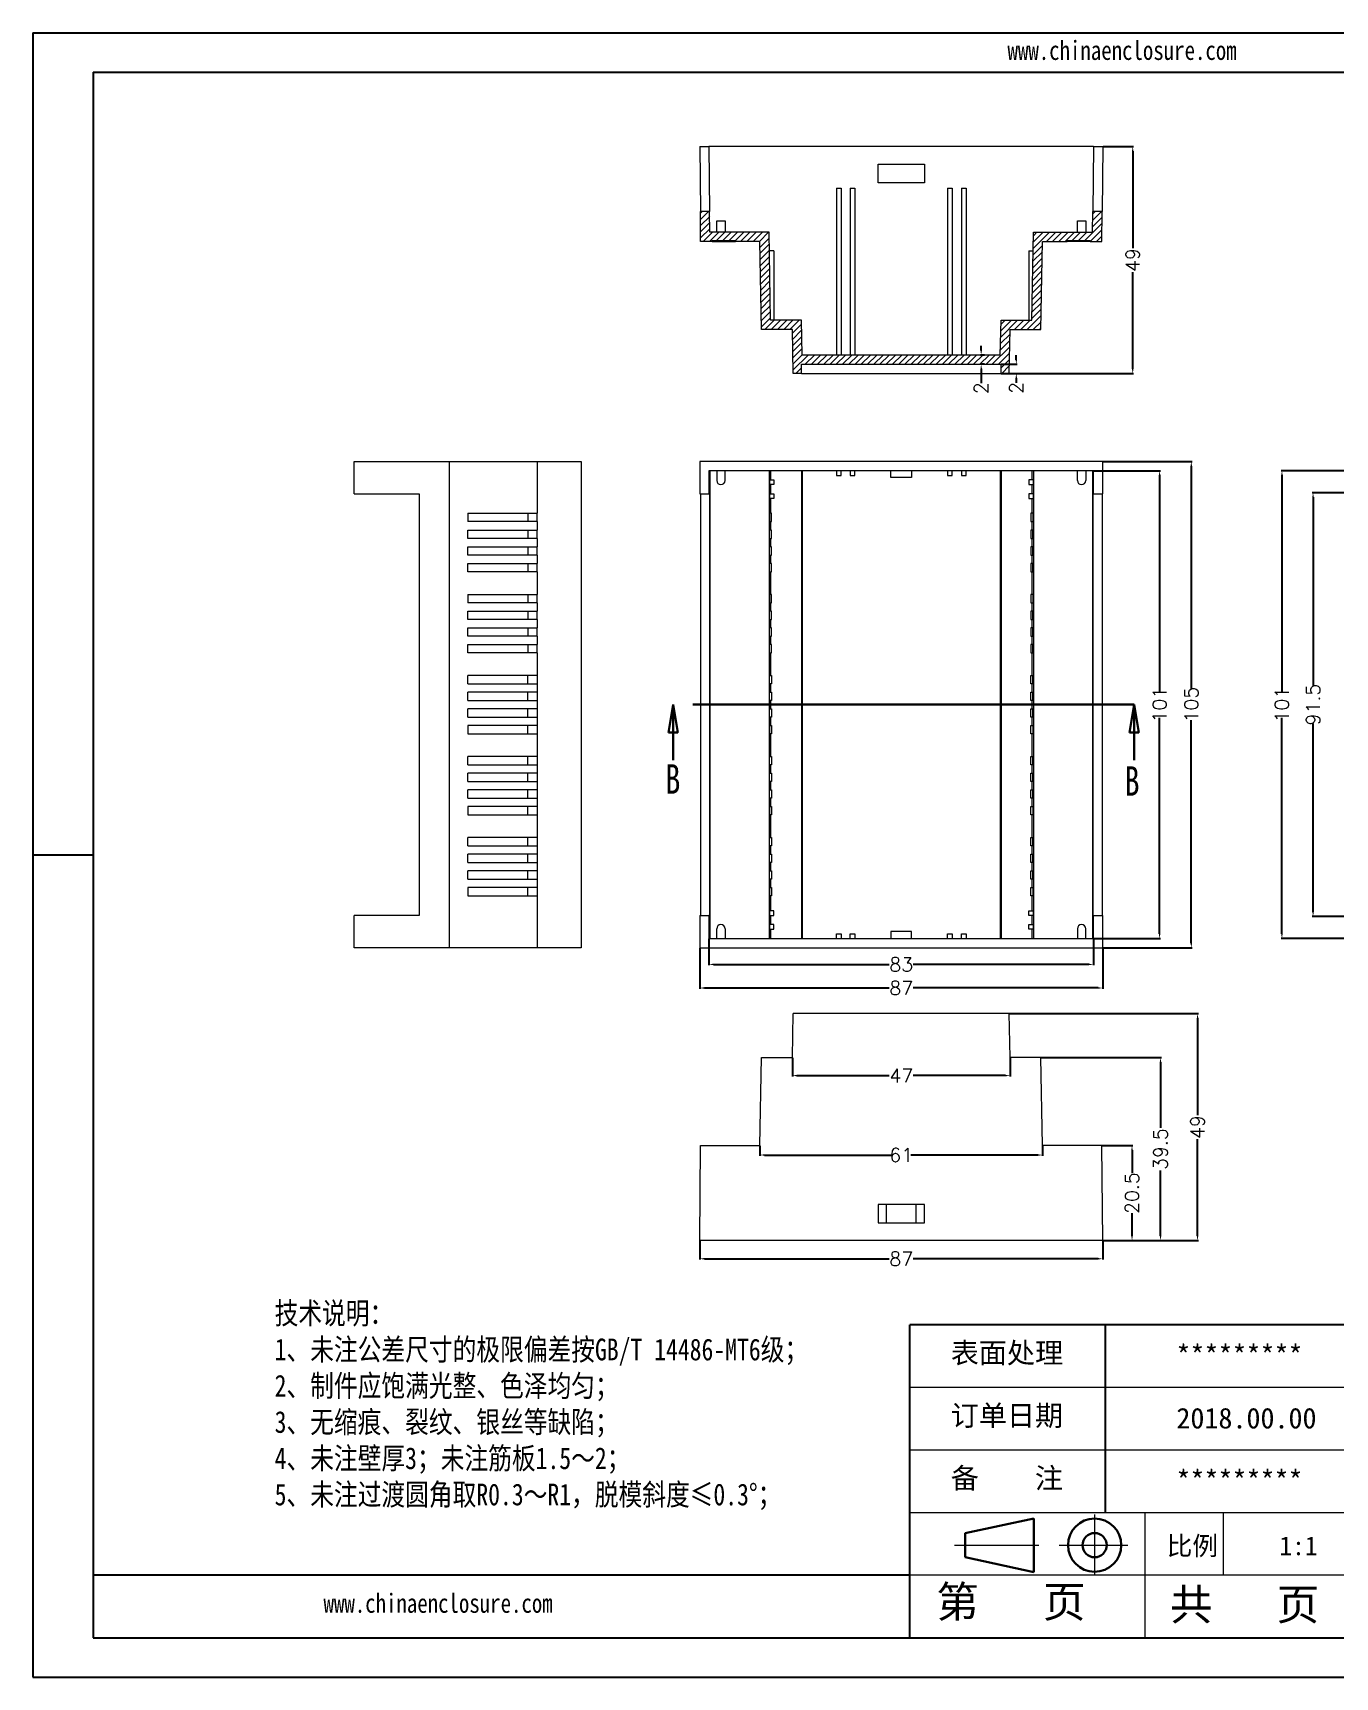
# Model space of a CAD drawing. Header units: inches. Extents: x 2723 to 3980, y 1126 to 1484.
# Drawn here: x 2723.2 to 3004.3, y 1128.8 to 1483.7 of the extents above; entities that cross this region are included whole.
import ezdxf

# ---------------------------------------------------------------- set-up
doc = ezdxf.new("R2010")
doc.units = ezdxf.units.IN
doc.header["$LTSCALE"] = 15
doc.linetypes.add('CENTER2', pattern=[28.575, 19.05, -3.175, 3.175, -3.175])
doc.linetypes.add('PHANTOM', pattern=[12.7, 6.35, -1.27, 1.27, -1.27, 1.27, -1.27])
doc.layers.add('文字', color=81, linetype='Continuous')
for name, color, linetype, lineweight in [('粗实线', 7, 'Continuous', 30), ('细实线', 3, 'Continuous', 9), ('细点划线', 2, 'CENTER2', 9)]:
    doc.layers.add(name, color=color, linetype=linetype, lineweight=lineweight)
doc.styles.add('SLDTEXTSTYLE0', font='TXT', dxfattribs={"width": 0.75})
doc.styles.get("Standard").update_dxf_attribs({"font": 'txt', "bigfont": 'gbcbig.shx'})
doc.styles.add('宋体', font='', dxfattribs={"width": 0.8, "height": 3.5})
doc.styles.get('宋体').set_extended_font_data('SimSun')
doc.dimstyles.new('3', dxfattribs={"dimtxt": 3, "dimasz": 1, "dimexe": 0.18, "dimexo": 0.0625, "dimgap": 0.09, "dimtad": 0, "dimdsep": 46, "dimtxsty": 'Standard', "dimcen": 1, "dimclrd": 3, "dimclre": 3, "dimadec": 0, "dimazin": 2, "dimtfac": 1, "dimtofl": 0, "dimtmove": 0, "dimatfit": 3, "dimfxl": 1, "dimtolj": 1, "dimtzin": 0, "dimarcsym": 0})

# ---------------------------------------------------------------- blocks, each defined once
blk = doc.blocks.new('_CLOSED')
at = {"color": 0, "linetype": 'ByBlock', "lineweight": -2}
for p, q in [((-1, 0.166667), (0, 0)), ((-1, 0.166667), (-1, -0.166667)), ((0, 0), (-1, -0.166667)), ((0, 0), (-1, 0))]:
    blk.add_line(p, q, dxfattribs=at)
blk = doc.blocks.new('*D257')
at = {"color": 3, "lineweight": -2}
for p, q in [((2867.14, 1222.94), (2867.14, 1218.9)), ((2954.14, 1222.94), (2954.14, 1218.9)), ((2868.14, 1219.08), (2908.05, 1219.08)), ((2953.14, 1219.08), (2913.23, 1219.08))]:
    blk.add_line(p, q, dxfattribs=at)
at = {"color": 3}
for points in [[(2868.14, 1219.25), (2868.14, 1218.92), (2867.14, 1219.08)], [(2953.14, 1219.25), (2953.14, 1218.92), (2954.14, 1219.08)]]:
    blk.add_solid(points, dxfattribs=at)
at = {"layer": 'Defpoints', "color": 0}
for p in [(2867.14, 1223.01), (2954.14, 1223.01), (2954.14, 1219.08)]:
    blk.add_point(p, dxfattribs=at)
at = {"color": 0, "insert": (2910.64, 1219.08), "char_height": 3, "attachment_point": 5}
blk.add_mtext('\\A1;87', dxfattribs=at)
blk = doc.blocks.new('*D258')
at = {"color": 3, "lineweight": -2}
for p, q in [((2880.14, 1243.44), (2880.14, 1241.3)), ((2941.14, 1243.44), (2941.14, 1241.3)), ((2881.14, 1241.48), (2908.55, 1241.48)), ((2940.14, 1241.48), (2912.73, 1241.48))]:
    blk.add_line(p, q, dxfattribs=at)
at = {"color": 3}
for points in [[(2881.14, 1241.65), (2881.14, 1241.32), (2880.14, 1241.48)], [(2940.14, 1241.65), (2940.14, 1241.32), (2941.14, 1241.48)]]:
    blk.add_solid(points, dxfattribs=at)
at = {"layer": 'Defpoints', "color": 0}
for p in [(2880.14, 1243.51), (2941.14, 1243.51), (2941.14, 1241.48)]:
    blk.add_point(p, dxfattribs=at)
at = {"color": 0, "insert": (2910.64, 1241.48), "char_height": 3, "attachment_point": 5}
blk.add_mtext('\\A1;61', dxfattribs=at)
blk = doc.blocks.new('*D259')
at = {"color": 3, "lineweight": -2}
for p, q in [((2887.14, 1262.44), (2887.14, 1258.44)), ((2934.14, 1262.44), (2934.14, 1258.44)), ((2888.14, 1258.62), (2908.05, 1258.62)), ((2933.14, 1258.62), (2913.23, 1258.62))]:
    blk.add_line(p, q, dxfattribs=at)
at = {"color": 3}
for points in [[(2888.14, 1258.79), (2888.14, 1258.46), (2887.14, 1258.62)], [(2933.14, 1258.79), (2933.14, 1258.46), (2934.14, 1258.62)]]:
    blk.add_solid(points, dxfattribs=at)
at = {"layer": 'Defpoints', "color": 0}
for p in [(2887.14, 1262.51), (2934.14, 1262.51), (2934.14, 1258.62)]:
    blk.add_point(p, dxfattribs=at)
at = {"color": 0, "insert": (2910.64, 1258.62), "char_height": 3, "attachment_point": 5}
blk.add_mtext('\\A1;47', dxfattribs=at)
blk = doc.blocks.new('*D260')
at = {"color": 3, "lineweight": -2}
for p, q in [((2954.01, 1243.51), (2960.64, 1243.51)), ((2960.46, 1242.51), (2960.46, 1237.6)), ((2960.46, 1224.01), (2960.46, 1228.92)), ((2954.01, 1223.01), (2960.64, 1223.01))]:
    blk.add_line(p, q, dxfattribs=at)
at = {"color": 3}
for points in [[(2960.3, 1242.51), (2960.63, 1242.51), (2960.46, 1243.51)], [(2960.3, 1224.01), (2960.63, 1224.01), (2960.46, 1223.01)]]:
    blk.add_solid(points, dxfattribs=at)
at = {"layer": 'Defpoints', "color": 0}
for p in [(2953.94, 1243.51), (2953.94, 1223.01), (2960.46, 1223.01)]:
    blk.add_point(p, dxfattribs=at)
at = {"color": 0, "insert": (2960.46, 1233.26), "char_height": 3, "attachment_point": 5, "rotation": 90}
blk.add_mtext('\\A1;20.5', dxfattribs=at)
blk = doc.blocks.new('*D261')
at = {"color": 3, "lineweight": -2}
for p, q in [((2940.86, 1262.51), (2966.79, 1262.51)), ((2966.61, 1261.51), (2966.61, 1247.35)), ((2966.61, 1224.01), (2966.61, 1238.17)), ((2954.01, 1223.01), (2966.79, 1223.01))]:
    blk.add_line(p, q, dxfattribs=at)
at = {"color": 3}
for points in [[(2966.45, 1261.51), (2966.78, 1261.51), (2966.61, 1262.51)], [(2966.45, 1224.01), (2966.78, 1224.01), (2966.61, 1223.01)]]:
    blk.add_solid(points, dxfattribs=at)
at = {"layer": 'Defpoints', "color": 0}
for p in [(2940.79, 1262.51), (2953.94, 1223.01), (2966.61, 1223.01)]:
    blk.add_point(p, dxfattribs=at)
at = {"color": 0, "insert": (2966.61, 1242.76), "char_height": 3, "attachment_point": 5, "rotation": 90}
blk.add_mtext('\\A1;39.5', dxfattribs=at)
blk = doc.blocks.new('*D262')
at = {"color": 3, "lineweight": -2}
for p, q in [((2934.01, 1272.01), (2974.79, 1272.01)), ((2974.61, 1271.01), (2974.61, 1250.1)), ((2974.61, 1224.01), (2974.61, 1244.92)), ((2954.01, 1223.01), (2974.79, 1223.01))]:
    blk.add_line(p, q, dxfattribs=at)
at = {"color": 3}
for points in [[(2974.44, 1271.01), (2974.77, 1271.01), (2974.61, 1272.01)], [(2974.44, 1224.01), (2974.77, 1224.01), (2974.61, 1223.01)]]:
    blk.add_solid(points, dxfattribs=at)
at = {"layer": 'Defpoints', "color": 0}
for p in [(2933.94, 1272.01), (2974.61, 1272.01), (2953.94, 1223.01)]:
    blk.add_point(p, dxfattribs=at)
at = {"color": 0, "insert": (2974.61, 1247.51), "char_height": 3, "attachment_point": 5, "rotation": 90}
blk.add_mtext('\\A1;49', dxfattribs=at)
blk = doc.blocks.new('*D263')
at = {"color": 3, "lineweight": -2}
for p, q in [((2954.21, 1391.22), (2973.44, 1391.22)), ((2973.26, 1390.22), (2973.26, 1342.06)), ((2973.26, 1287.22), (2973.26, 1335.38)), ((2954.21, 1286.22), (2973.44, 1286.22))]:
    blk.add_line(p, q, dxfattribs=at)
at = {"color": 3}
for points in [[(2973.1, 1390.22), (2973.43, 1390.22), (2973.26, 1391.22)], [(2973.1, 1287.22), (2973.43, 1287.22), (2973.26, 1286.22)]]:
    blk.add_solid(points, dxfattribs=at)
at = {"layer": 'Defpoints', "color": 0}
for p in [(2954.14, 1391.22), (2973.26, 1391.22), (2954.14, 1286.22)]:
    blk.add_point(p, dxfattribs=at)
at = {"color": 0, "insert": (2973.26, 1338.72), "char_height": 3, "attachment_point": 5, "rotation": 90}
blk.add_mtext('\\A1;105', dxfattribs=at)
blk = doc.blocks.new('*D264')
at = {"color": 3, "lineweight": -2}
for p, q in [((2952.21, 1389.22), (2966.6, 1389.22)), ((2966.42, 1388.22), (2966.42, 1341.56)), ((2966.42, 1289.22), (2966.42, 1335.88)), ((2952.21, 1288.22), (2966.6, 1288.22))]:
    blk.add_line(p, q, dxfattribs=at)
at = {"color": 3}
for points in [[(2966.25, 1388.22), (2966.58, 1388.22), (2966.42, 1389.22)], [(2966.25, 1289.22), (2966.58, 1289.22), (2966.42, 1288.22)]]:
    blk.add_solid(points, dxfattribs=at)
at = {"layer": 'Defpoints', "color": 0}
for p in [(2952.14, 1389.22), (2966.42, 1389.22), (2952.14, 1288.22)]:
    blk.add_point(p, dxfattribs=at)
at = {"color": 0, "insert": (2966.42, 1338.72), "char_height": 3, "attachment_point": 5, "rotation": 90}
blk.add_mtext('\\A1;101', dxfattribs=at)
blk = doc.blocks.new('*D265')
at = {"color": 3, "lineweight": -2}
for p, q in [((2869.14, 1288.15), (2869.14, 1282.45)), ((2952.14, 1288.15), (2952.14, 1282.45)), ((2870.14, 1282.63), (2908.05, 1282.63)), ((2951.14, 1282.63), (2913.23, 1282.63))]:
    blk.add_line(p, q, dxfattribs=at)
at = {"color": 3}
for points in [[(2870.14, 1282.8), (2870.14, 1282.46), (2869.14, 1282.63)], [(2951.14, 1282.8), (2951.14, 1282.46), (2952.14, 1282.63)]]:
    blk.add_solid(points, dxfattribs=at)
at = {"layer": 'Defpoints', "color": 0}
for p in [(2869.14, 1288.22), (2952.14, 1288.22), (2952.14, 1282.63)]:
    blk.add_point(p, dxfattribs=at)
at = {"color": 0, "insert": (2910.64, 1282.63), "char_height": 3, "attachment_point": 5}
blk.add_mtext('\\A1;83', dxfattribs=at)
blk = doc.blocks.new('*D266')
at = {"color": 3, "lineweight": -2}
for p, q in [((2867.14, 1286.15), (2867.14, 1277.36)), ((2954.14, 1286.15), (2954.14, 1277.36)), ((2868.14, 1277.54), (2908.05, 1277.54)), ((2953.14, 1277.54), (2913.23, 1277.54))]:
    blk.add_line(p, q, dxfattribs=at)
at = {"color": 3}
for points in [[(2868.14, 1277.7), (2868.14, 1277.37), (2867.14, 1277.54)], [(2953.14, 1277.7), (2953.14, 1277.37), (2954.14, 1277.54)]]:
    blk.add_solid(points, dxfattribs=at)
at = {"layer": 'Defpoints', "color": 0}
for p in [(2867.14, 1286.22), (2954.14, 1286.22), (2867.14, 1277.54)]:
    blk.add_point(p, dxfattribs=at)
at = {"color": 0, "insert": (2910.64, 1277.54), "char_height": 3, "attachment_point": 5}
blk.add_mtext('\\A1;87', dxfattribs=at)
blk = doc.blocks.new('*D267')
at = {"color": 3, "lineweight": -2}
for p, q in [((2935.48, 1413.19), (2935.48, 1414.19)), ((2932.21, 1412.19), (2935.66, 1412.19)), ((2932.21, 1410.19), (2935.66, 1410.19)), ((2935.48, 1409.19), (2935.48, 1408.19))]:
    blk.add_line(p, q, dxfattribs=at)
at = {"color": 3}
for points in [[(2935.32, 1413.19), (2935.65, 1413.19), (2935.48, 1412.19)], [(2935.32, 1409.19), (2935.65, 1409.19), (2935.48, 1410.19)]]:
    blk.add_solid(points, dxfattribs=at)
at = {"layer": 'Defpoints', "color": 0}
for p in [(2932.14, 1412.19), (2932.14, 1410.19), (2935.48, 1410.19)]:
    blk.add_point(p, dxfattribs=at)
at = {"color": 0, "insert": (2935.48, 1407.1), "char_height": 3, "attachment_point": 5, "rotation": 90}
blk.add_mtext('\\A1;2', dxfattribs=at)
blk = doc.blocks.new('*D268')
at = {"color": 3, "lineweight": -2}
for p, q in [((2928.63, 1414.19), (2927.72, 1414.19)), ((2927.9, 1415.19), (2927.9, 1416.19)), ((2928.63, 1412.19), (2927.72, 1412.19)), ((2927.9, 1411.19), (2927.9, 1408.12))]:
    blk.add_line(p, q, dxfattribs=at)
at = {"color": 3}
for points in [[(2927.74, 1415.19), (2928.07, 1415.19), (2927.9, 1414.19)], [(2927.74, 1411.19), (2928.07, 1411.19), (2927.9, 1412.19)]]:
    blk.add_solid(points, dxfattribs=at)
at = {"layer": 'Defpoints', "color": 0}
for p in [(2928.69, 1414.19), (2927.9, 1412.19), (2928.69, 1412.19)]:
    blk.add_point(p, dxfattribs=at)
at = {"color": 0, "insert": (2927.9, 1407.03), "char_height": 3, "attachment_point": 5, "rotation": 90}
blk.add_mtext('\\A1;2', dxfattribs=at)
blk = doc.blocks.new('*D269')
at = {"color": 3, "lineweight": -2}
for p, q in [((2954.21, 1459.19), (2960.79, 1459.19)), ((2960.61, 1458.19), (2960.61, 1437.28)), ((2960.61, 1411.19), (2960.61, 1432.1)), ((2934.01, 1410.19), (2960.79, 1410.19))]:
    blk.add_line(p, q, dxfattribs=at)
at = {"color": 3}
for points in [[(2960.45, 1458.19), (2960.78, 1458.19), (2960.61, 1459.19)], [(2960.45, 1411.19), (2960.78, 1411.19), (2960.61, 1410.19)]]:
    blk.add_solid(points, dxfattribs=at)
at = {"layer": 'Defpoints', "color": 0}
for p in [(2954.14, 1459.19), (2960.61, 1459.19), (2933.94, 1410.19)]:
    blk.add_point(p, dxfattribs=at)
at = {"color": 0, "insert": (2960.61, 1434.69), "char_height": 3, "attachment_point": 5, "rotation": 90}
blk.add_mtext('\\A1;49', dxfattribs=at)
blk = doc.blocks.new('*D270')
at = {"color": 3, "lineweight": -2}
for p, q in [((3010.95, 1384.47), (2999.36, 1384.47)), ((2999.54, 1383.47), (2999.54, 1342.81)), ((2999.54, 1293.97), (2999.54, 1334.63)), ((3010.95, 1292.97), (2999.36, 1292.97))]:
    blk.add_line(p, q, dxfattribs=at)
at = {"color": 3}
for points in [[(2999.38, 1383.47), (2999.71, 1383.47), (2999.54, 1384.47)], [(2999.38, 1293.97), (2999.71, 1293.97), (2999.54, 1292.97)]]:
    blk.add_solid(points, dxfattribs=at)
at = {"layer": 'Defpoints', "color": 0}
for p in [(2999.54, 1384.47), (3011.01, 1384.47), (3011.01, 1292.97)]:
    blk.add_point(p, dxfattribs=at)
at = {"color": 0, "insert": (2999.54, 1338.72), "char_height": 3, "attachment_point": 5, "rotation": 90}
blk.add_mtext('\\A1;91.5', dxfattribs=at)
blk = doc.blocks.new('*D272')
at = {"color": 3, "lineweight": -2}
for p, q in [((3030.25, 1389.22), (2992.64, 1389.22)), ((2992.82, 1388.22), (2992.82, 1341.56)), ((2992.82, 1289.22), (2992.82, 1335.88)), ((3030.25, 1288.22), (2992.64, 1288.22))]:
    blk.add_line(p, q, dxfattribs=at)
at = {"color": 3}
for points in [[(2992.66, 1388.22), (2992.99, 1388.22), (2992.82, 1389.22)], [(2992.66, 1289.22), (2992.99, 1289.22), (2992.82, 1288.22)]]:
    blk.add_solid(points, dxfattribs=at)
at = {"layer": 'Defpoints', "color": 0}
for p in [(3030.31, 1389.22), (2992.82, 1288.22), (3030.31, 1288.22)]:
    blk.add_point(p, dxfattribs=at)
at = {"color": 0, "insert": (2992.82, 1338.72), "char_height": 3, "attachment_point": 5, "rotation": 90}
blk.add_mtext('\\A1;101', dxfattribs=at)

msp = doc.modelspace()

# ---------------------------------------------------------------- hatches: boundary and pattern name
at = {"linetype": 'Continuous', "lineweight": 0}
h = msp.add_hatch(dxfattribs=at)
h.set_pattern_fill('ANSI31', color=4, scale=0.3, style=0)
h.paths.add_polyline_path([(2867.343, 1438.69), (2869.843, 1438.69), (2869.843, 1438.89), (2874.843, 1438.89), (2874.843, 1438.69), (2880.143, 1438.69), (2880.493, 1419.69), (2887.143, 1419.69), (2887.343, 1410.19), (2889.143, 1410.19), (2889.143, 1412.19), (2932.143, 1412.19), (2932.143, 1410.19), (2933.943, 1410.19), (2934.143, 1419.69), (2940.793, 1419.69), (2941.143, 1438.69), (2946.443, 1438.69), (2946.443, 1438.89), (2951.443, 1438.89), (2951.443, 1438.69), (2953.943, 1438.69), (2954.006, 1445.19), (2952.006, 1445.19), (2951.962, 1440.69), (2939.179, 1440.69), (2938.829, 1421.69), (2932.185, 1421.69), (2932.027, 1414.19), (2889.259, 1414.19), (2889.101, 1421.69), (2882.456, 1421.69), (2882.106, 1440.69), (2869.323, 1440.69), (2869.28, 1445.19), (2867.279, 1445.19)], flags=0)

# ---------------------------------------------------------------- linework, layer by layer
for p, q in [((2723.194, 1483.739), (3225.226, 1483.739)), ((2723.194, 1483.739), (2723.194, 1128.767)), ((2736.185, 1475.288), (3216.775, 1475.288)), ((2736.185, 1475.288), (2736.185, 1137.219)), ((2736.185, 1306.253), (2723.194, 1306.253)), ((2723.194, 1293.106), (2723.194, 1128.767)), ((3013.933, 1204.833), (2912.513, 1204.833)), ((2912.513, 1137.219), (2912.513, 1204.833)), ((2954.771, 1164.264), (2954.771, 1204.833)), ((2912.513, 1150.742), (2736.185, 1150.742)), ((2736.185, 1137.219), (3216.775, 1137.219)), ((2723.194, 1128.767), (3225.226, 1128.767)), ((2723.194, 1128.767), (2955.616, 1128.767))]:
    msp.add_line(p, q)
at = {"color": 7, "linetype": 'Continuous', "lineweight": 15}
for p, q in [((2867.143, 1459.19), (2869.143, 1459.19)), ((2867.143, 1459.19), (2867.279, 1445.19)), ((2869.143, 1459.19), (2869.28, 1445.19)), ((2952.143, 1459.19), (2869.143, 1459.19)), ((2952.143, 1459.19), (2952.006, 1445.19)), ((2952.143, 1459.19), (2954.143, 1459.19)), ((2954.143, 1459.19), (2954.006, 1445.19)), ((2905.643, 1455.39), (2915.643, 1455.39)), ((2905.643, 1451.39), (2905.643, 1455.39)), ((2915.643, 1455.39), (2915.643, 1451.39)), ((2896.643, 1450.19), (2896.643, 1414.19)), ((2896.643, 1450.19), (2897.643, 1450.19)), ((2897.643, 1450.19), (2897.643, 1414.19)), ((2899.643, 1450.19), (2899.643, 1414.19)), ((2899.643, 1450.19), (2900.643, 1450.19)), ((2900.643, 1450.19), (2900.643, 1414.19)), ((2915.643, 1451.39), (2905.643, 1451.39)), ((2920.643, 1450.19), (2921.643, 1450.19)), ((2920.643, 1450.19), (2920.643, 1414.19)), ((2921.643, 1450.19), (2921.643, 1414.19)), ((2923.643, 1450.19), (2924.643, 1450.19)), ((2923.643, 1450.19), (2923.643, 1414.19)), ((2924.643, 1450.19), (2924.643, 1414.19)), ((2867.343, 1438.69), (2867.279, 1445.19)), ((2869.28, 1445.19), (2867.279, 1445.19)), ((2869.323, 1440.69), (2869.28, 1445.19)), ((2951.962, 1440.69), (2952.006, 1445.19)), ((2954.006, 1445.19), (2952.006, 1445.19)), ((2953.943, 1438.69), (2954.006, 1445.19)), ((2870.823, 1443.19), (2872.623, 1443.19)), ((2870.823, 1440.69), (2870.823, 1443.19)), ((2872.623, 1443.19), (2872.623, 1440.69)), ((2948.662, 1440.69), (2948.662, 1443.19)), ((2948.662, 1443.19), (2950.462, 1443.19)), ((2950.462, 1443.19), (2950.462, 1440.69)), ((2869.843, 1438.69), (2867.343, 1438.69)), ((2882.106, 1440.69), (2869.323, 1440.69)), ((2869.843, 1438.89), (2874.843, 1438.89)), ((2869.843, 1438.69), (2869.843, 1438.89)), ((2869.843, 1438.69), (2874.843, 1438.69)), ((2874.843, 1438.89), (2874.843, 1438.69)), ((2880.143, 1438.69), (2874.843, 1438.69)), ((2880.493, 1419.69), (2880.143, 1438.69)), ((2882.456, 1421.69), (2882.106, 1440.69)), ((2938.829, 1421.69), (2939.179, 1440.69)), ((2939.179, 1440.69), (2951.962, 1440.69)), ((2940.793, 1419.69), (2941.143, 1438.69)), ((2941.143, 1438.69), (2946.443, 1438.69)), ((2946.443, 1438.89), (2951.443, 1438.89)), ((2946.443, 1438.89), (2946.443, 1438.69)), ((2951.443, 1438.69), (2946.443, 1438.69)), ((2951.443, 1438.69), (2951.443, 1438.89)), ((2951.443, 1438.69), (2953.943, 1438.69)), ((2883.106, 1436.69), (2882.18, 1436.69)), ((2883.106, 1436.69), (2883.106, 1421.69)), ((2938.179, 1436.69), (2938.179, 1421.69)), ((2938.179, 1436.69), (2939.106, 1436.69)), ((2889.101, 1421.69), (2882.456, 1421.69)), ((2889.259, 1414.19), (2889.101, 1421.69)), ((2932.027, 1414.19), (2932.185, 1421.69)), ((2932.185, 1421.69), (2938.829, 1421.69)), ((2887.143, 1419.69), (2880.493, 1419.69)), ((2887.343, 1410.19), (2887.143, 1419.69)), ((2933.943, 1410.19), (2934.143, 1419.69)), ((2934.143, 1419.69), (2940.793, 1419.69)), ((2932.027, 1414.19), (2889.259, 1414.19)), ((2889.143, 1410.19), (2887.343, 1410.19)), ((2889.143, 1412.19), (2932.143, 1412.19)), ((2889.143, 1410.19), (2889.143, 1412.19)), ((2889.143, 1410.19), (2932.143, 1410.19)), ((2932.143, 1412.19), (2932.143, 1410.19)), ((2933.943, 1410.19), (2932.143, 1410.19)), ((2792.551, 1384.217), (2792.551, 1391.217)), ((2792.551, 1391.217), (2813.051, 1391.217)), ((2813.051, 1391.217), (2813.051, 1286.217)), ((2813.051, 1391.217), (2832.051, 1391.217)), ((2832.051, 1391.217), (2832.051, 1380.017)), ((2832.051, 1391.217), (2841.551, 1391.217)), ((2841.551, 1391.217), (2841.551, 1286.217)), ((2954.143, 1391.217), (2867.143, 1391.217)), ((2867.143, 1391.217), (2867.143, 1384.217)), ((2952.143, 1389.217), (2869.143, 1389.217)), ((2869.143, 1389.217), (2869.143, 1384.217)), ((2869.323, 1389.217), (2869.323, 1288.217)), ((2870.823, 1389.217), (2870.823, 1387.117)), ((2872.623, 1387.117), (2872.623, 1389.217)), ((2882.106, 1389.217), (2882.106, 1288.217)), ((2882.456, 1389.217), (2882.456, 1387.217)), ((2889.101, 1389.217), (2889.101, 1288.217)), ((2889.259, 1389.217), (2889.259, 1288.217)), ((2896.643, 1389.217), (2896.643, 1388.217)), ((2896.643, 1388.217), (2897.643, 1388.217)), ((2897.643, 1388.217), (2897.643, 1389.217)), ((2899.643, 1389.217), (2899.643, 1388.217)), ((2899.643, 1388.217), (2900.643, 1388.217)), ((2900.643, 1388.217), (2900.643, 1389.217)), ((2908.393, 1387.717), (2908.393, 1389.217)), ((2912.893, 1389.217), (2912.893, 1387.717)), ((2920.643, 1389.217), (2920.643, 1388.217)), ((2920.643, 1388.217), (2921.643, 1388.217)), ((2921.643, 1388.217), (2921.643, 1389.217)), ((2923.643, 1389.217), (2923.643, 1388.217)), ((2923.643, 1388.217), (2924.643, 1388.217)), ((2924.643, 1388.217), (2924.643, 1389.217)), ((2932.027, 1389.217), (2932.027, 1288.217)), ((2932.185, 1389.217), (2932.185, 1288.217)), ((2938.829, 1389.217), (2938.829, 1387.217)), ((2939.179, 1389.217), (2939.179, 1288.217)), ((2948.662, 1387.117), (2948.662, 1389.217)), ((2950.462, 1389.217), (2950.462, 1387.117)), ((2951.962, 1389.217), (2951.962, 1288.217)), ((2952.143, 1384.217), (2952.143, 1389.217)), ((2954.143, 1384.217), (2954.143, 1391.217)), ((2882.18, 1387.217), (2882.18, 1386.217)), ((2882.18, 1387.217), (2883.106, 1387.217)), ((2883.106, 1386.217), (2882.18, 1386.217)), ((2882.456, 1386.217), (2882.456, 1384.217)), ((2883.106, 1387.217), (2883.106, 1386.217)), ((2912.893, 1387.717), (2908.393, 1387.717)), ((2938.179, 1387.217), (2938.179, 1386.217)), ((2939.106, 1387.217), (2938.179, 1387.217)), ((2938.179, 1386.217), (2939.106, 1386.217)), ((2938.829, 1386.217), (2938.829, 1384.217)), ((2939.106, 1387.217), (2939.106, 1386.217)), ((2792.551, 1384.217), (2806.551, 1384.217)), ((2806.551, 1384.217), (2806.551, 1293.217)), ((2867.143, 1384.217), (2869.143, 1384.217)), ((2867.279, 1384.217), (2867.279, 1293.217)), ((2869.143, 1384.217), (2869.28, 1384.217)), ((2869.28, 1384.217), (2869.28, 1293.217)), ((2882.18, 1384.217), (2882.18, 1383.217)), ((2882.18, 1384.217), (2883.106, 1384.217)), ((2883.106, 1383.217), (2882.18, 1383.217)), ((2882.456, 1383.217), (2882.456, 1380.017)), ((2883.106, 1384.217), (2883.106, 1383.217)), ((2938.179, 1384.217), (2938.179, 1383.217)), ((2939.106, 1384.217), (2938.179, 1384.217)), ((2938.179, 1383.217), (2939.106, 1383.217)), ((2938.829, 1383.217), (2938.829, 1380.017)), ((2939.106, 1384.217), (2939.106, 1383.217)), ((2952.006, 1384.217), (2952.006, 1293.217)), ((2952.143, 1384.217), (2952.006, 1384.217)), ((2952.143, 1384.217), (2954.143, 1384.217)), ((2954.006, 1384.217), (2954.006, 1293.217)), ((2817.051, 1380.017), (2832.051, 1380.017)), ((2817.051, 1380.017), (2817.051, 1378.217)), ((2832.051, 1378.217), (2817.051, 1378.217)), ((2830.051, 1380.017), (2830.051, 1378.217)), ((2832.051, 1378.217), (2832.051, 1380.017)), ((2832.051, 1378.217), (2832.051, 1376.417)), ((2882.456, 1380.017), (2882.217, 1380.017)), ((2882.217, 1380.017), (2882.217, 1378.217)), ((2882.217, 1378.217), (2882.456, 1378.217)), ((2882.643, 1380.017), (2882.456, 1380.017)), ((2882.456, 1378.217), (2882.456, 1376.417)), ((2882.456, 1378.217), (2882.643, 1378.217)), ((2882.643, 1378.217), (2882.643, 1380.017)), ((2938.643, 1380.017), (2938.643, 1378.217)), ((2938.829, 1380.017), (2938.643, 1380.017)), ((2938.643, 1378.217), (2938.829, 1378.217)), ((2939.069, 1380.017), (2938.829, 1380.017)), ((2938.829, 1378.217), (2938.829, 1376.417)), ((2938.829, 1378.217), (2939.069, 1378.217)), ((2939.069, 1380.017), (2939.069, 1378.217)), ((2817.051, 1376.417), (2832.051, 1376.417)), ((2817.051, 1374.617), (2817.051, 1376.417)), ((2832.051, 1374.617), (2817.051, 1374.617)), ((2830.051, 1376.417), (2830.051, 1374.617)), ((2832.051, 1374.617), (2832.051, 1376.417)), ((2832.051, 1374.617), (2832.051, 1372.817)), ((2882.456, 1376.417), (2882.217, 1376.417)), ((2882.217, 1374.617), (2882.217, 1376.417)), ((2882.217, 1374.617), (2882.456, 1374.617)), ((2882.643, 1376.417), (2882.456, 1376.417)), ((2882.456, 1374.617), (2882.456, 1372.817)), ((2882.456, 1374.617), (2882.643, 1374.617)), ((2882.643, 1374.617), (2882.643, 1376.417)), ((2938.643, 1376.417), (2938.643, 1374.617)), ((2938.829, 1376.417), (2938.643, 1376.417)), ((2938.643, 1374.617), (2938.829, 1374.617)), ((2939.069, 1376.417), (2938.829, 1376.417)), ((2938.829, 1374.617), (2938.829, 1372.817)), ((2938.829, 1374.617), (2939.069, 1374.617)), ((2939.069, 1374.617), (2939.069, 1376.417)), ((2817.051, 1372.817), (2832.051, 1372.817)), ((2817.051, 1371.017), (2817.051, 1372.817)), ((2832.051, 1371.017), (2817.051, 1371.017)), ((2830.051, 1372.817), (2830.051, 1371.017)), ((2832.051, 1371.017), (2832.051, 1372.817)), ((2832.051, 1371.017), (2832.051, 1369.217)), ((2882.456, 1372.817), (2882.217, 1372.817)), ((2882.217, 1371.017), (2882.217, 1372.817)), ((2882.217, 1371.017), (2882.456, 1371.017)), ((2882.643, 1372.817), (2882.456, 1372.817)), ((2882.456, 1371.017), (2882.456, 1369.217)), ((2882.456, 1371.017), (2882.643, 1371.017)), ((2882.643, 1371.017), (2882.643, 1372.817)), ((2938.643, 1372.817), (2938.643, 1371.017)), ((2938.829, 1372.817), (2938.643, 1372.817)), ((2938.643, 1371.017), (2938.829, 1371.017)), ((2939.069, 1372.817), (2938.829, 1372.817)), ((2938.829, 1371.017), (2938.829, 1369.217)), ((2938.829, 1371.017), (2939.069, 1371.017)), ((2939.069, 1371.017), (2939.069, 1372.817)), ((2817.051, 1369.217), (2832.051, 1369.217)), ((2817.051, 1367.417), (2817.051, 1369.217)), ((2832.051, 1367.417), (2817.051, 1367.417)), ((2830.051, 1369.217), (2830.051, 1367.417)), ((2832.051, 1367.417), (2832.051, 1369.217)), ((2832.051, 1367.417), (2832.051, 1362.517)), ((2882.217, 1367.417), (2882.217, 1369.217)), ((2882.456, 1369.217), (2882.217, 1369.217)), ((2882.217, 1367.417), (2882.456, 1367.417)), ((2882.643, 1369.217), (2882.456, 1369.217)), ((2882.456, 1367.417), (2882.456, 1362.517)), ((2882.456, 1367.417), (2882.643, 1367.417)), ((2882.643, 1367.417), (2882.643, 1369.217)), ((2938.643, 1369.217), (2938.643, 1367.417)), ((2938.829, 1369.217), (2938.643, 1369.217)), ((2938.643, 1367.417), (2938.829, 1367.417)), ((2939.069, 1369.217), (2938.829, 1369.217)), ((2938.829, 1367.417), (2938.829, 1362.517)), ((2938.829, 1367.417), (2939.069, 1367.417)), ((2939.069, 1367.417), (2939.069, 1369.217)), ((2817.051, 1362.517), (2832.051, 1362.517)), ((2817.051, 1362.517), (2817.051, 1360.717)), ((2832.051, 1360.717), (2817.051, 1360.717)), ((2830.051, 1362.517), (2830.051, 1360.717)), ((2832.051, 1360.717), (2832.051, 1362.517)), ((2832.051, 1360.717), (2832.051, 1358.917)), ((2882.456, 1362.517), (2882.217, 1362.517)), ((2882.217, 1362.517), (2882.217, 1360.717)), ((2882.217, 1360.717), (2882.456, 1360.717)), ((2882.643, 1362.517), (2882.456, 1362.517)), ((2882.456, 1360.717), (2882.456, 1358.917)), ((2882.456, 1360.717), (2882.643, 1360.717)), ((2882.643, 1360.717), (2882.643, 1362.517)), ((2938.643, 1362.517), (2938.643, 1360.717)), ((2938.829, 1362.517), (2938.643, 1362.517)), ((2938.643, 1360.717), (2938.829, 1360.717)), ((2939.069, 1362.517), (2938.829, 1362.517)), ((2938.829, 1360.717), (2938.829, 1358.917)), ((2938.829, 1360.717), (2939.069, 1360.717)), ((2939.069, 1362.517), (2939.069, 1360.717)), ((2817.051, 1358.917), (2832.051, 1358.917)), ((2817.051, 1357.117), (2817.051, 1358.917)), ((2832.051, 1357.117), (2817.051, 1357.117)), ((2830.051, 1358.917), (2830.051, 1357.117)), ((2832.051, 1357.117), (2832.051, 1358.917)), ((2832.051, 1357.117), (2832.051, 1355.317)), ((2882.456, 1358.917), (2882.217, 1358.917)), ((2882.217, 1357.117), (2882.217, 1358.917)), ((2882.217, 1357.117), (2882.456, 1357.117)), ((2882.643, 1358.917), (2882.456, 1358.917)), ((2882.456, 1357.117), (2882.456, 1355.317)), ((2882.456, 1357.117), (2882.643, 1357.117)), ((2882.643, 1357.117), (2882.643, 1358.917)), ((2938.643, 1358.917), (2938.643, 1357.117)), ((2938.829, 1358.917), (2938.643, 1358.917)), ((2938.643, 1357.117), (2938.829, 1357.117)), ((2939.069, 1358.917), (2938.829, 1358.917)), ((2938.829, 1357.117), (2938.829, 1355.317)), ((2938.829, 1357.117), (2939.069, 1357.117)), ((2939.069, 1357.117), (2939.069, 1358.917)), ((2817.051, 1355.317), (2832.051, 1355.317)), ((2817.051, 1353.517), (2817.051, 1355.317)), ((2832.051, 1353.517), (2817.051, 1353.517)), ((2830.051, 1355.317), (2830.051, 1353.517)), ((2832.051, 1353.517), (2832.051, 1355.317)), ((2832.051, 1353.517), (2832.051, 1351.717)), ((2882.456, 1355.317), (2882.217, 1355.317)), ((2882.217, 1353.517), (2882.217, 1355.317)), ((2882.217, 1353.517), (2882.456, 1353.517)), ((2882.643, 1355.317), (2882.456, 1355.317)), ((2882.456, 1353.517), (2882.456, 1351.717)), ((2882.456, 1353.517), (2882.643, 1353.517)), ((2882.643, 1353.517), (2882.643, 1355.317)), ((2938.643, 1355.317), (2938.643, 1353.517)), ((2938.829, 1355.317), (2938.643, 1355.317)), ((2938.643, 1353.517), (2938.829, 1353.517)), ((2939.069, 1355.317), (2938.829, 1355.317)), ((2938.829, 1353.517), (2938.829, 1351.717)), ((2938.829, 1353.517), (2939.069, 1353.517)), ((2939.069, 1353.517), (2939.069, 1355.317)), ((2817.051, 1351.717), (2832.051, 1351.717)), ((2817.051, 1349.917), (2817.051, 1351.717)), ((2832.051, 1349.917), (2817.051, 1349.917)), ((2830.051, 1351.717), (2830.051, 1349.917)), ((2832.051, 1349.917), (2832.051, 1351.717)), ((2832.051, 1349.917), (2832.051, 1345.017)), ((2882.456, 1351.717), (2882.217, 1351.717)), ((2882.217, 1349.917), (2882.217, 1351.717)), ((2882.217, 1349.917), (2882.456, 1349.917)), ((2882.643, 1351.717), (2882.456, 1351.717)), ((2882.456, 1349.917), (2882.456, 1345.017)), ((2882.456, 1349.917), (2882.643, 1349.917)), ((2882.643, 1349.917), (2882.643, 1351.717)), ((2938.643, 1351.717), (2938.643, 1349.917)), ((2938.829, 1351.717), (2938.643, 1351.717)), ((2938.643, 1349.917), (2938.829, 1349.917)), ((2939.069, 1351.717), (2938.829, 1351.717)), ((2938.829, 1349.917), (2938.829, 1345.017)), ((2938.829, 1349.917), (2939.069, 1349.917)), ((2939.069, 1349.917), (2939.069, 1351.717)), ((2832.051, 1345.017), (2817.051, 1345.017)), ((2817.051, 1343.217), (2817.051, 1345.017)), ((2817.051, 1343.217), (2832.051, 1343.217)), ((2830.051, 1343.217), (2830.051, 1345.017)), ((2832.051, 1345.017), (2832.051, 1343.217)), ((2832.051, 1343.217), (2832.051, 1341.417)), ((2882.217, 1345.017), (2882.456, 1345.017)), ((2882.217, 1343.217), (2882.217, 1345.017)), ((2882.456, 1343.217), (2882.217, 1343.217)), ((2882.456, 1345.017), (2882.643, 1345.017)), ((2882.456, 1343.217), (2882.456, 1341.417)), ((2882.643, 1343.217), (2882.456, 1343.217)), ((2882.643, 1345.017), (2882.643, 1343.217)), ((2938.643, 1343.217), (2938.643, 1345.017)), ((2938.643, 1345.017), (2938.829, 1345.017)), ((2938.829, 1343.217), (2938.643, 1343.217)), ((2938.829, 1345.017), (2939.069, 1345.017)), ((2938.829, 1343.217), (2938.829, 1341.417)), ((2939.069, 1343.217), (2938.829, 1343.217)), ((2939.069, 1343.217), (2939.069, 1345.017)), ((2832.051, 1341.417), (2817.051, 1341.417)), ((2817.051, 1339.617), (2817.051, 1341.417)), ((2817.051, 1339.617), (2832.051, 1339.617)), ((2830.051, 1339.617), (2830.051, 1341.417)), ((2832.051, 1341.417), (2832.051, 1339.617)), ((2832.051, 1339.617), (2832.051, 1337.817)), ((2882.217, 1341.417), (2882.456, 1341.417)), ((2882.217, 1339.617), (2882.217, 1341.417)), ((2882.456, 1339.617), (2882.217, 1339.617)), ((2882.456, 1341.417), (2882.643, 1341.417)), ((2882.456, 1339.617), (2882.456, 1337.817)), ((2882.643, 1339.617), (2882.456, 1339.617)), ((2882.643, 1341.417), (2882.643, 1339.617)), ((2938.643, 1339.617), (2938.643, 1341.417)), ((2938.643, 1341.417), (2938.829, 1341.417)), ((2938.829, 1339.617), (2938.643, 1339.617)), ((2938.829, 1341.417), (2939.069, 1341.417)), ((2938.829, 1339.617), (2938.829, 1337.817)), ((2939.069, 1339.617), (2938.829, 1339.617)), ((2939.069, 1339.617), (2939.069, 1341.417)), ((2832.051, 1337.817), (2817.051, 1337.817)), ((2817.051, 1336.017), (2817.051, 1337.817)), ((2817.051, 1336.017), (2832.051, 1336.017)), ((2830.051, 1336.017), (2830.051, 1337.817)), ((2832.051, 1337.817), (2832.051, 1336.017)), ((2832.051, 1336.017), (2832.051, 1334.217)), ((2882.217, 1337.817), (2882.456, 1337.817)), ((2882.217, 1336.017), (2882.217, 1337.817)), ((2882.456, 1336.017), (2882.217, 1336.017)), ((2882.456, 1337.817), (2882.643, 1337.817)), ((2882.456, 1336.017), (2882.456, 1334.217)), ((2882.643, 1336.017), (2882.456, 1336.017)), ((2882.643, 1337.817), (2882.643, 1336.017)), ((2938.643, 1336.017), (2938.643, 1337.817)), ((2938.643, 1337.817), (2938.829, 1337.817)), ((2938.829, 1336.017), (2938.643, 1336.017)), ((2938.829, 1337.817), (2939.069, 1337.817)), ((2938.829, 1336.017), (2938.829, 1334.217)), ((2939.069, 1336.017), (2938.829, 1336.017)), ((2939.069, 1336.017), (2939.069, 1337.817)), ((2832.051, 1334.217), (2817.051, 1334.217)), ((2817.051, 1334.217), (2817.051, 1332.417)), ((2817.051, 1332.417), (2832.051, 1332.417)), ((2830.051, 1332.417), (2830.051, 1334.217)), ((2832.051, 1334.217), (2832.051, 1332.417)), ((2832.051, 1332.417), (2832.051, 1327.517)), ((2882.217, 1334.217), (2882.456, 1334.217)), ((2882.217, 1334.217), (2882.217, 1332.417)), ((2882.456, 1332.417), (2882.217, 1332.417)), ((2882.456, 1334.217), (2882.643, 1334.217)), ((2882.456, 1332.417), (2882.456, 1327.517)), ((2882.643, 1332.417), (2882.456, 1332.417)), ((2882.643, 1334.217), (2882.643, 1332.417)), ((2938.643, 1332.417), (2938.643, 1334.217)), ((2938.643, 1334.217), (2938.829, 1334.217)), ((2938.829, 1332.417), (2938.643, 1332.417)), ((2938.829, 1334.217), (2939.069, 1334.217)), ((2938.829, 1332.417), (2938.829, 1327.517)), ((2939.069, 1332.417), (2938.829, 1332.417)), ((2939.069, 1334.217), (2939.069, 1332.417)), ((2832.051, 1327.517), (2817.051, 1327.517)), ((2817.051, 1325.717), (2817.051, 1327.517)), ((2817.051, 1325.717), (2832.051, 1325.717)), ((2830.051, 1325.717), (2830.051, 1327.517)), ((2832.051, 1327.517), (2832.051, 1325.717)), ((2832.051, 1325.717), (2832.051, 1323.917)), ((2882.217, 1327.517), (2882.456, 1327.517)), ((2882.217, 1325.717), (2882.217, 1327.517)), ((2882.456, 1325.717), (2882.217, 1325.717)), ((2882.456, 1327.517), (2882.643, 1327.517)), ((2882.456, 1325.717), (2882.456, 1323.917)), ((2882.643, 1325.717), (2882.456, 1325.717)), ((2882.643, 1327.517), (2882.643, 1325.717)), ((2938.643, 1325.717), (2938.643, 1327.517)), ((2938.643, 1327.517), (2938.829, 1327.517)), ((2938.829, 1325.717), (2938.643, 1325.717)), ((2938.829, 1327.517), (2939.069, 1327.517)), ((2938.829, 1325.717), (2938.829, 1323.917)), ((2939.069, 1325.717), (2938.829, 1325.717)), ((2939.069, 1325.717), (2939.069, 1327.517)), ((2832.051, 1323.917), (2817.051, 1323.917)), ((2817.051, 1322.117), (2817.051, 1323.917)), ((2817.051, 1322.117), (2832.051, 1322.117)), ((2830.051, 1322.117), (2830.051, 1323.917)), ((2832.051, 1323.917), (2832.051, 1322.117)), ((2832.051, 1322.117), (2832.051, 1320.317)), ((2882.217, 1323.917), (2882.456, 1323.917)), ((2882.217, 1322.117), (2882.217, 1323.917)), ((2882.456, 1322.117), (2882.217, 1322.117)), ((2882.456, 1323.917), (2882.643, 1323.917)), ((2882.456, 1322.117), (2882.456, 1320.317)), ((2882.643, 1322.117), (2882.456, 1322.117)), ((2882.643, 1323.917), (2882.643, 1322.117)), ((2938.643, 1322.117), (2938.643, 1323.917)), ((2938.643, 1323.917), (2938.829, 1323.917)), ((2938.829, 1322.117), (2938.643, 1322.117)), ((2938.829, 1323.917), (2939.069, 1323.917)), ((2938.829, 1322.117), (2938.829, 1320.317)), ((2939.069, 1322.117), (2938.829, 1322.117)), ((2939.069, 1322.117), (2939.069, 1323.917)), ((2832.051, 1320.317), (2817.051, 1320.317)), ((2817.051, 1318.517), (2817.051, 1320.317)), ((2817.051, 1318.517), (2832.051, 1318.517)), ((2830.051, 1318.517), (2830.051, 1320.317)), ((2832.051, 1320.317), (2832.051, 1318.517)), ((2832.051, 1318.517), (2832.051, 1316.717)), ((2882.217, 1320.317), (2882.456, 1320.317)), ((2882.217, 1318.517), (2882.217, 1320.317)), ((2882.456, 1318.517), (2882.217, 1318.517)), ((2882.456, 1320.317), (2882.643, 1320.317)), ((2882.456, 1318.517), (2882.456, 1316.717)), ((2882.643, 1318.517), (2882.456, 1318.517)), ((2882.643, 1320.317), (2882.643, 1318.517)), ((2938.643, 1318.517), (2938.643, 1320.317)), ((2938.643, 1320.317), (2938.829, 1320.317)), ((2938.829, 1318.517), (2938.643, 1318.517)), ((2938.829, 1320.317), (2939.069, 1320.317)), ((2938.829, 1318.517), (2938.829, 1316.717)), ((2939.069, 1318.517), (2938.829, 1318.517)), ((2939.069, 1318.517), (2939.069, 1320.317)), ((2832.051, 1316.717), (2817.051, 1316.717)), ((2817.051, 1316.717), (2817.051, 1314.917)), ((2817.051, 1314.917), (2832.051, 1314.917)), ((2830.051, 1314.917), (2830.051, 1316.717)), ((2832.051, 1316.717), (2832.051, 1314.917)), ((2832.051, 1314.917), (2832.051, 1310.017)), ((2882.217, 1316.717), (2882.456, 1316.717)), ((2882.217, 1316.717), (2882.217, 1314.917)), ((2882.456, 1314.917), (2882.217, 1314.917)), ((2882.456, 1316.717), (2882.643, 1316.717)), ((2882.456, 1314.917), (2882.456, 1310.017)), ((2882.643, 1314.917), (2882.456, 1314.917)), ((2882.643, 1316.717), (2882.643, 1314.917)), ((2938.643, 1314.917), (2938.643, 1316.717)), ((2938.643, 1316.717), (2938.829, 1316.717)), ((2938.829, 1314.917), (2938.643, 1314.917)), ((2938.829, 1316.717), (2939.069, 1316.717)), ((2938.829, 1314.917), (2938.829, 1310.017)), ((2939.069, 1314.917), (2938.829, 1314.917)), ((2939.069, 1316.717), (2939.069, 1314.917)), ((2832.051, 1310.017), (2817.051, 1310.017)), ((2817.051, 1308.217), (2817.051, 1310.017)), ((2830.051, 1308.217), (2830.051, 1310.017)), ((2832.051, 1310.017), (2832.051, 1308.217)), ((2882.217, 1310.017), (2882.456, 1310.017)), ((2882.217, 1308.217), (2882.217, 1310.017)), ((2882.456, 1310.017), (2882.643, 1310.017)), ((2882.643, 1310.017), (2882.643, 1308.217)), ((2938.643, 1308.217), (2938.643, 1310.017)), ((2938.643, 1310.017), (2938.829, 1310.017)), ((2938.829, 1310.017), (2939.069, 1310.017)), ((2939.069, 1308.217), (2939.069, 1310.017)), ((2817.051, 1308.217), (2832.051, 1308.217)), ((2832.051, 1306.417), (2817.051, 1306.417)), ((2817.051, 1304.617), (2817.051, 1306.417)), ((2830.051, 1304.617), (2830.051, 1306.417)), ((2832.051, 1308.217), (2832.051, 1306.417)), ((2832.051, 1306.417), (2832.051, 1304.617)), ((2882.456, 1308.217), (2882.217, 1308.217)), ((2882.217, 1306.417), (2882.456, 1306.417)), ((2882.217, 1304.617), (2882.217, 1306.417)), ((2882.456, 1308.217), (2882.456, 1306.417)), ((2882.643, 1308.217), (2882.456, 1308.217)), ((2882.456, 1306.417), (2882.643, 1306.417)), ((2882.643, 1306.417), (2882.643, 1304.617)), ((2938.829, 1308.217), (2938.643, 1308.217)), ((2938.643, 1304.617), (2938.643, 1306.417)), ((2938.643, 1306.417), (2938.829, 1306.417)), ((2938.829, 1308.217), (2938.829, 1306.417)), ((2939.069, 1308.217), (2938.829, 1308.217)), ((2938.829, 1306.417), (2939.069, 1306.417)), ((2939.069, 1304.617), (2939.069, 1306.417)), ((2817.051, 1304.617), (2832.051, 1304.617)), ((2832.051, 1302.817), (2817.051, 1302.817)), ((2817.051, 1301.017), (2817.051, 1302.817)), ((2830.051, 1301.017), (2830.051, 1302.817)), ((2832.051, 1304.617), (2832.051, 1302.817)), ((2832.051, 1302.817), (2832.051, 1301.017)), ((2882.456, 1304.617), (2882.217, 1304.617)), ((2882.217, 1302.817), (2882.456, 1302.817)), ((2882.217, 1301.017), (2882.217, 1302.817)), ((2882.456, 1304.617), (2882.456, 1302.817)), ((2882.643, 1304.617), (2882.456, 1304.617)), ((2882.456, 1302.817), (2882.643, 1302.817)), ((2882.643, 1302.817), (2882.643, 1301.017)), ((2938.829, 1304.617), (2938.643, 1304.617)), ((2938.643, 1301.017), (2938.643, 1302.817)), ((2938.643, 1302.817), (2938.829, 1302.817)), ((2938.829, 1304.617), (2938.829, 1302.817)), ((2939.069, 1304.617), (2938.829, 1304.617)), ((2938.829, 1302.817), (2939.069, 1302.817)), ((2939.069, 1301.017), (2939.069, 1302.817)), ((2817.051, 1301.017), (2832.051, 1301.017)), ((2832.051, 1299.217), (2817.051, 1299.217)), ((2817.051, 1299.217), (2817.051, 1297.417)), ((2830.051, 1297.417), (2830.051, 1299.217)), ((2832.051, 1301.017), (2832.051, 1299.217)), ((2832.051, 1299.217), (2832.051, 1297.417)), ((2882.456, 1301.017), (2882.217, 1301.017)), ((2882.217, 1299.217), (2882.456, 1299.217)), ((2882.217, 1299.217), (2882.217, 1297.417)), ((2882.456, 1301.017), (2882.456, 1299.217)), ((2882.643, 1301.017), (2882.456, 1301.017)), ((2882.456, 1299.217), (2882.643, 1299.217)), ((2882.643, 1299.217), (2882.643, 1297.417)), ((2938.829, 1301.017), (2938.643, 1301.017)), ((2938.643, 1297.417), (2938.643, 1299.217)), ((2938.643, 1299.217), (2938.829, 1299.217)), ((2938.829, 1301.017), (2938.829, 1299.217)), ((2939.069, 1301.017), (2938.829, 1301.017)), ((2938.829, 1299.217), (2939.069, 1299.217)), ((2939.069, 1299.217), (2939.069, 1297.417)), ((2817.051, 1297.417), (2832.051, 1297.417)), ((2832.051, 1297.417), (2832.051, 1286.217)), ((2882.456, 1297.417), (2882.217, 1297.417)), ((2882.456, 1297.417), (2882.456, 1294.217)), ((2882.643, 1297.417), (2882.456, 1297.417)), ((2938.829, 1297.417), (2938.643, 1297.417)), ((2938.829, 1297.417), (2938.829, 1294.217)), ((2939.069, 1297.417), (2938.829, 1297.417)), ((2792.551, 1286.217), (2792.551, 1293.217)), ((2806.551, 1293.217), (2792.551, 1293.217)), ((2867.143, 1293.217), (2867.143, 1286.217)), ((2867.143, 1293.217), (2869.143, 1293.217)), ((2869.143, 1293.217), (2869.143, 1288.217)), ((2869.28, 1293.217), (2869.143, 1293.217)), ((2882.18, 1294.217), (2882.18, 1293.217)), ((2883.106, 1294.217), (2882.18, 1294.217)), ((2882.18, 1293.217), (2883.106, 1293.217)), ((2882.456, 1293.217), (2882.456, 1291.217)), ((2883.106, 1293.217), (2883.106, 1294.217)), ((2938.179, 1293.217), (2938.179, 1294.217)), ((2938.179, 1294.217), (2939.106, 1294.217)), ((2939.106, 1293.217), (2938.179, 1293.217)), ((2938.829, 1293.217), (2938.829, 1291.217)), ((2939.106, 1294.217), (2939.106, 1293.217)), ((2952.006, 1293.217), (2952.143, 1293.217)), ((2952.143, 1288.217), (2952.143, 1293.217)), ((2952.143, 1293.217), (2954.143, 1293.217)), ((2954.143, 1286.217), (2954.143, 1293.217)), ((2870.823, 1288.217), (2870.823, 1290.317)), ((2872.623, 1290.317), (2872.623, 1288.217)), ((2882.18, 1291.217), (2882.18, 1290.217)), ((2883.106, 1291.217), (2882.18, 1291.217)), ((2882.18, 1290.217), (2883.106, 1290.217)), ((2882.456, 1290.217), (2882.456, 1288.217)), ((2883.106, 1290.217), (2883.106, 1291.217)), ((2896.643, 1289.217), (2897.643, 1289.217)), ((2896.643, 1288.217), (2896.643, 1289.217)), ((2897.643, 1289.217), (2897.643, 1288.217)), ((2899.643, 1289.217), (2900.643, 1289.217)), ((2899.643, 1288.217), (2899.643, 1289.217)), ((2900.643, 1289.217), (2900.643, 1288.217)), ((2912.893, 1289.717), (2908.393, 1289.717)), ((2908.393, 1289.717), (2908.393, 1288.217)), ((2912.893, 1288.217), (2912.893, 1289.717)), ((2920.643, 1289.217), (2921.643, 1289.217)), ((2920.643, 1288.217), (2920.643, 1289.217)), ((2921.643, 1289.217), (2921.643, 1288.217)), ((2923.643, 1289.217), (2924.643, 1289.217)), ((2923.643, 1288.217), (2923.643, 1289.217)), ((2924.643, 1289.217), (2924.643, 1288.217)), ((2938.179, 1290.217), (2938.179, 1291.217)), ((2938.179, 1291.217), (2939.106, 1291.217)), ((2939.106, 1290.217), (2938.179, 1290.217)), ((2938.829, 1290.217), (2938.829, 1288.217)), ((2939.106, 1291.217), (2939.106, 1290.217)), ((2948.662, 1290.317), (2948.662, 1288.217)), ((2950.462, 1288.217), (2950.462, 1290.317)), ((2813.051, 1286.217), (2792.551, 1286.217)), ((2832.051, 1286.217), (2813.051, 1286.217)), ((2841.551, 1286.217), (2832.051, 1286.217)), ((2867.143, 1286.217), (2954.143, 1286.217)), ((2869.143, 1288.217), (2952.143, 1288.217)), ((2887.143, 1262.506), (2887.343, 1272.006)), ((2933.943, 1272.006), (2887.343, 1272.006)), ((2934.143, 1262.506), (2933.943, 1272.006)), ((2880.143, 1243.506), (2880.493, 1262.506)), ((2880.493, 1262.506), (2887.143, 1262.506)), ((2940.793, 1262.506), (2934.143, 1262.506)), ((2941.143, 1243.506), (2940.793, 1262.506)), ((2867.143, 1223.006), (2867.343, 1243.506)), ((2867.343, 1243.506), (2880.143, 1243.506)), ((2953.943, 1243.506), (2941.143, 1243.506)), ((2954.143, 1223.006), (2953.943, 1243.506)), ((2905.643, 1230.806), (2905.643, 1226.806)), ((2915.643, 1230.806), (2905.643, 1230.806)), ((2907.493, 1226.806), (2907.493, 1230.806)), ((2913.793, 1230.806), (2913.793, 1226.806)), ((2915.643, 1226.806), (2915.643, 1230.806)), ((2905.643, 1226.806), (2915.643, 1226.806)), ((2954.143, 1223.006), (2867.143, 1223.006))]:
    msp.add_line(p, q, dxfattribs=at)
at = {"color": 1, "linetype": 'PHANTOM', "lineweight": 30}
msp.add_line((2960.932, 1338.717), (2861.402, 1338.717), dxfattribs=at)
at = {"color": 7, "linetype": 'Continuous', "lineweight": 30}
for p, q in [((2861.402, 1326.717), (2861.402, 1338.717)), ((2960.932, 1326.717), (2960.932, 1338.717))]:
    msp.add_line(p, q, dxfattribs=at)
at = {"color": 7, "linetype": 'Continuous', "lineweight": 15}
for centre, start, end in [((2871.723, 1387.117), 180, 0), ((2949.562, 1387.117), 180, 0), ((2871.723, 1290.317), 0, 180), ((2949.562, 1290.317), 0, 180)]:
    msp.add_arc(centre, 0.9, start, end, dxfattribs=at)
at = {"layer": '粗实线', "color": 7}
for p, q in [((2939.239, 1162.999), (2924.463, 1159.867)), ((2939.239, 1162.999), (2939.239, 1151.419)), ((2924.463, 1159.867), (2924.463, 1154.642)), ((2924.463, 1154.642), (2939.239, 1151.419))]:
    msp.add_line(p, q, dxfattribs=at)
for radius in [5.744, 2.613]:
    msp.add_circle((2952.389, 1157.255), radius, dxfattribs=at)
at = {"layer": '细实线', "color": 7}
for p, q in [((3013.933, 1191.31), (2912.513, 1191.31)), ((3013.933, 1177.787), (2912.513, 1177.787)), ((3216.775, 1164.264), (2912.513, 1164.264)), ((2963.223, 1164.264), (2963.223, 1137.219)), ((2980.126, 1164.264), (2980.126, 1150.742)), ((3013.933, 1150.742), (2912.513, 1150.742))]:
    msp.add_line(p, q, dxfattribs=at)
at = {"layer": '细点划线', "color": 7}
for p, q in [((2952.389, 1163.867), (2952.389, 1150.742)), ((2922.107, 1157.255), (2940.37, 1157.255)), ((2944.706, 1157.255), (2959.553, 1157.255))]:
    msp.add_line(p, q, dxfattribs=at)

# ---------------------------------------------------------------- block references
at = {"color": 7, "linetype": 'Continuous', "lineweight": 30, "xscale": 6, "yscale": 6, "rotation": 90}
for p in [(2861.402, 1338.717), (2960.932, 1338.717)]:
    msp.add_blockref('_CLOSED', p, dxfattribs=at)

# ---------------------------------------------------------------- texts
at = {"color": 7, "linetype": 'Continuous', "char_height": 6.35, "attachment_point": 1, "style": 'SLDTEXTSTYLE0'}
for insert in [(2859.729, 1325.846), (2958.846, 1325.413)]:
    msp.add_mtext('B', dxfattribs=dict(at, insert=insert))
at = {"char_height": 4.44719, "width": 2527.55937, "attachment_point": 1}
for s, insert in [('{\\fSimHei|b0|i0|c134|p49;表面处理}', (2921.332, 1200.995)), ('{\\fSimHei|b0|i0|c134|p49;*********}', (2970.04, 1200.423)), ('{\\fSimHei|b0|i0|c134|p49;订单日期}', (2921.332, 1187.472)), ('{\\fSimHei|b0|i0|c134|p49;2018.00.00}', (2970.04, 1186.9)), ('{\\fSimHei|b0|i0|c134|p49;备    注}', (2921.332, 1173.949)), ('{\\fSimHei|b0|i0|c134|p49;*********}', (2970.04, 1173.377))]:
    msp.add_mtext(s, dxfattribs=dict(at, insert=insert))
at = {"layer": '文字', "color": 0, "attachment_point": 1, "style": '宋体'}
for s, insert, char_height, width in [('www.chinaenclosure.com', (2933.58, 1482.036), 4.13195, 72.59443), ('{\\H1.111x;技术说明：\\P1、未注公差尺寸的极限偏差按GB/T 14486-MT6级；\\P2、制件应饱满光整、色泽均匀；\\P3、无缩痕、裂纹、银丝等缺陷；\\P4、未注壁厚3；未注筋板1.5～2；\\P5、未注过渡圆角取R0.3～R1，脱模斜度≤0.3%%D；}', (2775.378, 1209.679), 4.22586, 148.34385), ('www.chinaenclosure.com', (2785.933, 1146.784), 4.13195, 72.59443)]:
    msp.add_mtext(s, dxfattribs=dict(at, insert=insert, char_height=char_height, width=width))
at = {"layer": '细实线', "color": 7, "attachment_point": 1}
for s, insert, char_height, width in [('{\\fSimSun|b0|i0|c134|p54;比例}', (2967.956, 1159.143), 4.05683, 17.8082), ('{\\fSimSun|b0|i0|c134|p54;1:1}', (2992.255, 1159.143), 4.05683, 17.8082), ('{\\fSimSun|b0|i0|c134|p54;第   页}', (2918.202, 1148.417), 6.76138, 50.71032), ('{\\fSimSun|b0|i0|c134|p54; 共   页}', (2964.05, 1147.843), 6.76138, 50.71032)]:
    msp.add_mtext(s, dxfattribs=dict(at, insert=insert, char_height=char_height, width=width))

# ---------------------------------------------------------------- dimensions: what is measured, and where the dimension line sits
for base, p1, p2, picture, middle in [((2960.615, 1459.19), (2933.943, 1410.19), (2954.143, 1459.19), '*D269', (2960.615, 1434.69)), ((2935.483, 1410.19), (2932.143, 1412.19), (2932.143, 1410.19), '*D267', (2935.483, 1407.1)), ((2966.418, 1389.217), (2952.143, 1288.217), (2952.143, 1389.217), '*D264', (2966.418, 1338.717)), ((2973.263, 1391.217), (2954.143, 1286.217), (2954.143, 1391.217), '*D263', (2973.263, 1338.717)), ((2992.824, 1288.217), (3030.312, 1389.217), (3030.312, 1288.217), '*D272', (2992.824, 1338.717)), ((2999.542, 1384.467), (3011.012, 1292.967), (3011.012, 1384.467), '*D270', (2999.542, 1338.717)), ((2974.607, 1272.006), (2953.943, 1223.006), (2933.943, 1272.006), '*D262', (2974.607, 1247.506)), ((2966.612, 1223.006), (2940.793, 1262.506), (2953.943, 1223.006), '*D261', (2966.612, 1242.756)), ((2960.462, 1223.006), (2953.943, 1243.506), (2953.943, 1223.006), '*D260', (2960.462, 1233.256))]:
    dim = msp.add_linear_dim(base=base, p1=p1, p2=p2, angle=90, dimstyle='3')
    dim.commit()
    dim.dimension.update_dxf_attribs({"geometry": picture, "text_midpoint": middle})
dim = msp.add_linear_dim(base=(2927.904, 1412.19), p1=(2928.691, 1414.19), p2=(2928.691, 1412.19), angle=90, dimstyle='3')
dim.commit()
dim.dimension.update_dxf_attribs({"geometry": '*D268', "text_midpoint": (2927.904, 1407.032), "dimtype": 160})
for base, p1, p2, picture, middle in [((2867.143, 1277.537), (2954.143, 1286.217), (2867.143, 1286.217), '*D266', (2910.643, 1277.537)), ((2952.143, 1282.631), (2869.143, 1288.217), (2952.143, 1288.217), '*D265', (2910.643, 1282.631)), ((2934.143, 1258.623), (2887.143, 1262.506), (2934.143, 1262.506), '*D259', (2910.643, 1258.623)), ((2941.143, 1241.482), (2880.143, 1243.506), (2941.143, 1243.506), '*D258', (2910.643, 1241.482)), ((2954.143, 1219.083), (2867.143, 1223.006), (2954.143, 1223.006), '*D257', (2910.643, 1219.083))]:
    dim = msp.add_linear_dim(base=base, p1=p1, p2=p2, dimstyle='3')
    dim.commit()
    dim.dimension.update_dxf_attribs({"geometry": picture, "text_midpoint": middle})

doc.saveas('drawing.dxf')
